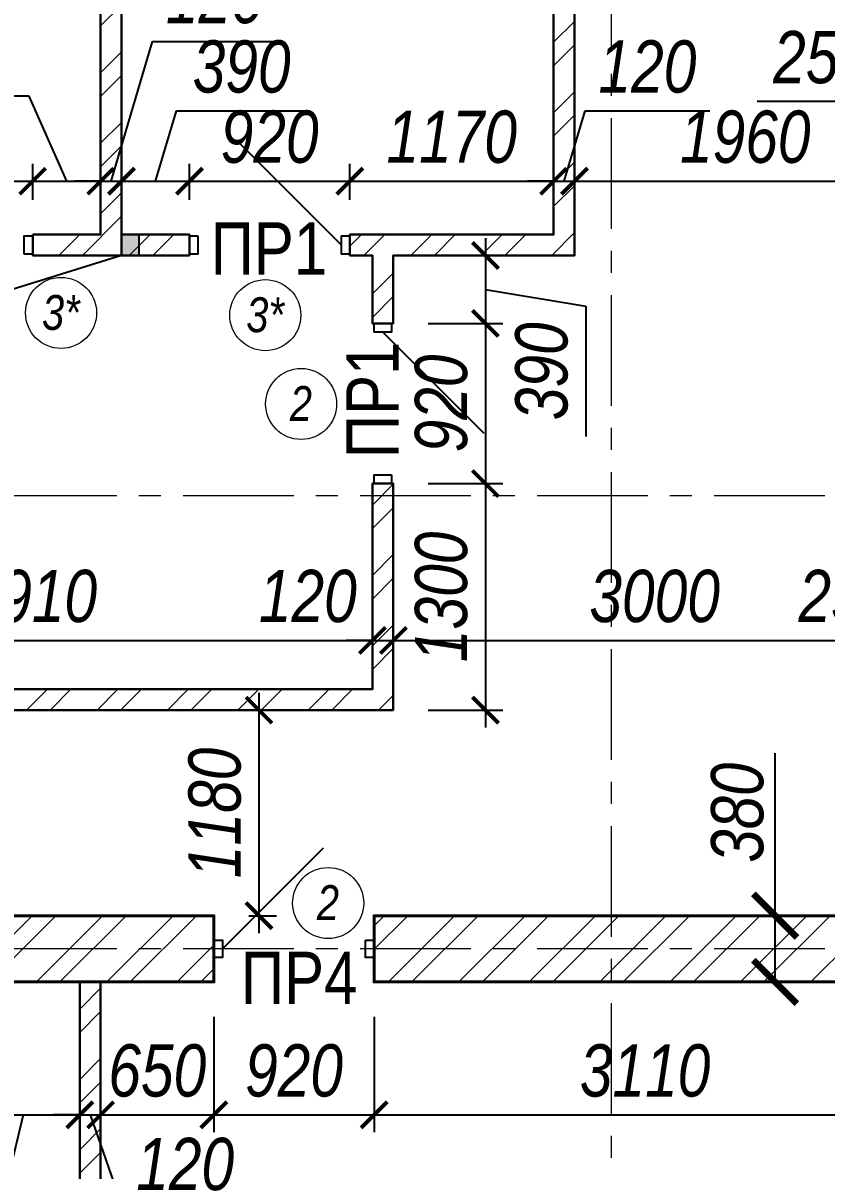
# Model space of a CAD drawing. Header units: millimetres. Extents: x 1582001 to 3303937, y 226471 to 491235.
# Drawn here: x 1803070 to 1807680, y 390638 to 397223 of the extents above; entities that cross this region are included whole.
import ezdxf
from ezdxf.enums import TextEntityAlignment as Align

# ---------------------------------------------------------------- set-up
doc = ezdxf.new("R2010")
doc.units = ezdxf.units.MM
doc.linetypes.add('CENTER', pattern=[50.8, 31.75, -6.35, 6.35, -6.35])
doc.layers.get('Defpoints').update_dxf_attribs({"color": 255, "lineweight": 30})
for name, color, linetype, lineweight in [('Двери', 173, 'Continuous', 25), ('Кирпич', 253, 'Continuous', 9), ('Маркировка', 253, 'Continuous', 18), ('Оси', 251, 'CENTER', 9), ('Перегородки', 202, 'Continuous', 30), ('ПЕРЕМЫЧКИ', 36, 'Continuous', 25), ('Размеры', 7, 'Continuous', 18), ('Стены несущие', 7, 'Continuous', 40)]:
    doc.layers.add(name, color=color, linetype=linetype, lineweight=lineweight)
doc.styles.get("Standard").update_dxf_attribs({"font": 'ARIALNI.TTF', "height": 300})
doc.styles.add('style', font='ARIALNI.TTF', dxfattribs={"width": 0.98, "height": 300})
doc.styles.add('STYLE1', font='ARIALNI.TTF', dxfattribs={"height": 300})
doc.styles.add('стиль1', font='ARIALNI.TTF', dxfattribs={"width": 0.98, "height": 300})
doc.dimstyles.new('ISO-25', dxfattribs={"dimscale": 100, "dimtxt": 2.5, "dimasz": 2.5, "dimexe": 1.25, "dimexo": 0.625, "dimtad": 1, "dimdec": 0, "dimtxsty": 'Standard', "dimblk": 'ARCHTICK', "dimcen": 2.5, "dimadec": 0, "dimazin": 0, "dimtfac": 1, "dimtdec": 0, "dimtmove": 0, "dimatfit": 3, "dimfxl": 0, "dimarcsym": 0})
doc.dimstyles.new('М100', dxfattribs={"dimtxt": 600, "dimasz": 150, "dimexe": 100, "dimexo": 200, "dimgap": 100, "dimtad": 1, "dimdec": 0, "dimtxsty": 'style', "dimblk": 'ARCHTICK', "dimcen": 150, "dimdle": 100, "dimclrt": 256, "dimadec": 0, "dimazin": 0, "dimtfac": 1, "dimtdec": 0, "dimtmove": 1, "dimatfit": 3, "dimldrblk": 'NONE', "dimfxl": 0, "dimarcsym": 0})

# ---------------------------------------------------------------- blocks, each defined once
blk = doc.blocks.new('*U17')
blk.add_line((0, -50), (579.8, -629.8))
for points in [[(50, 0), (50, -50), (-50, -50), (-50, 0)], [(50, -870), (50, -920), (-50, -920), (-50, -870)]]:
    blk.add_lwpolyline(points, close=True)
blk = doc.blocks.new('*U20')
blk.add_line((50, 0), (629.8, 579.8))
for points in [[(0, 50), (50, 50), (50, -50), (0, -50)], [(870, 50), (920, 50), (920, -50), (870, -50)]]:
    blk.add_lwpolyline(points, close=True)
blk = doc.blocks.new('*U21')
blk.add_line((50, 0), (629.8, -579.8))
for points in [[(0, -50), (50, -50), (50, 50), (0, 50)], [(870, -50), (920, -50), (920, 50), (870, 50)]]:
    blk.add_lwpolyline(points, close=True)
blk = doc.blocks.new('*U22')
blk.add_line((-50, 0), (-629.8, 579.8))
for points in [[(-870, 50), (-920, 50), (-920, -50), (-870, -50)], [(0, 50), (-50, 50), (-50, -50), (0, -50)]]:
    blk.add_lwpolyline(points, close=True)
blk = doc.blocks.new('_ArchTick')
at = {"color": 0, "linetype": 'ByBlock', "const_width": 0.15}
blk.add_lwpolyline([(-0.5, -0.5), (0.5, 0.5)], dxfattribs=at)
blk = doc.blocks.new('*D356')
at = {"layer": 'Defpoints', "color": 0, "lineweight": -3, "transparency": 16777216}
for p in [(1803125.7, 396314.3), (1802205.7, 396008.1), (1803125.7, 396008.1)]:
    blk.add_point(p, dxfattribs=at)
at = {"layer": 'Размеры', "color": 0, "lineweight": -2, "transparency": 16777216}
for p, q in [((1802205.7, 396208.1), (1802205.7, 396414.3)), ((1803125.7, 396208.1), (1803125.7, 396414.3)), ((1802105.7, 396314.3), (1803225.7, 396314.3))]:
    blk.add_line(p, q, dxfattribs=at)
at = {"layer": 'Размеры', "color": 0, "lineweight": -2, "transparency": 16777216, "xscale": 150, "yscale": 150, "zscale": 150, "rotation": 180}
blk.add_blockref('_ArchTick', (1802205.7, 396314.3), dxfattribs=at)
at = {"layer": 'Размеры', "color": 0, "lineweight": -2, "transparency": 16777216, "xscale": 150, "yscale": 150, "zscale": 150}
blk.add_blockref('_ArchTick', (1803125.7, 396314.3), dxfattribs=at)
at = {"layer": 'Размеры', "transparency": 16777216, "insert": (1802665.7, 396567.5), "char_height": 300, "attachment_point": 5, "style": 'style'}
blk.add_mtext('920', dxfattribs=at)
blk = doc.blocks.new('_None')
blk = doc.blocks.new('*D357')
at = {"layer": 'Defpoints', "color": 0, "lineweight": -3, "transparency": 16777216}
for p in [(1803515.7, 396314.3), (1803125.7, 396008.1), (1803515.7, 396008.1)]:
    blk.add_point(p, dxfattribs=at)
at = {"layer": 'Размеры', "color": 0, "lineweight": -2, "transparency": 16777216}
for p, q in [((1803106.1, 396801.7), (1802359.4, 396801.7)), ((1803320.7, 396314.3), (1803106.1, 396801.7)), ((1803125.7, 396208.1), (1803125.7, 396414.3)), ((1803515.7, 396208.1), (1803515.7, 396414.3)), ((1803025.7, 396314.3), (1803615.7, 396314.3))]:
    blk.add_line(p, q, dxfattribs=at)
at = {"layer": 'Размеры', "color": 0, "lineweight": -2, "transparency": 16777216, "xscale": 150, "yscale": 150, "zscale": 150, "rotation": 180}
blk.add_blockref('_ArchTick', (1803125.7, 396314.3), dxfattribs=at)
at = {"layer": 'Размеры', "color": 0, "lineweight": -2, "transparency": 16777216, "xscale": 150, "yscale": 150, "zscale": 150}
blk.add_blockref('_ArchTick', (1803515.7, 396314.3), dxfattribs=at)
at = {"layer": 'Размеры', "transparency": 16777216, "insert": (1802732.7, 397054.9), "char_height": 300, "attachment_point": 5, "style": 'style'}
blk.add_mtext('390', dxfattribs=at)
blk = doc.blocks.new('*D358')
at = {"layer": 'Defpoints', "color": 0, "lineweight": -3, "transparency": 16777216}
for p in [(1803635.7, 396314.3), (1803515.7, 396008.1), (1803635.7, 396008.1)]:
    blk.add_point(p, dxfattribs=at)
at = {"layer": 'Размеры', "color": 0, "lineweight": -2, "transparency": 16777216}
for p, q in [((1803575.7, 396314.3), (1803813.5, 397115.9)), ((1803813.5, 397115.9), (1804528.7, 397115.9)), ((1803515.7, 396208.1), (1803515.7, 396414.3)), ((1803635.7, 396208.1), (1803635.7, 396414.3)), ((1803515.7, 396314.3), (1803365.7, 396314.3)), ((1803515.7, 396314.3), (1803635.7, 396314.3)), ((1803515.7, 396314.3), (1803635.7, 396314.3)), ((1803635.7, 396314.3), (1803785.7, 396314.3))]:
    blk.add_line(p, q, dxfattribs=at)
at = {"layer": 'Размеры', "color": 0, "lineweight": -2, "transparency": 16777216, "xscale": 150, "yscale": 150, "zscale": 150}
blk.add_blockref('_ArchTick', (1803515.7, 396314.3), dxfattribs=at)
at = {"layer": 'Размеры', "color": 0, "lineweight": -2, "transparency": 16777216, "xscale": 150, "yscale": 150, "zscale": 150, "rotation": 180}
blk.add_blockref('_ArchTick', (1803635.7, 396314.3), dxfattribs=at)
at = {"layer": 'Размеры', "transparency": 16777216, "insert": (1804171.1, 397369), "char_height": 300, "attachment_point": 5, "style": 'style'}
blk.add_mtext('120', dxfattribs=at)
blk = doc.blocks.new('*D359')
at = {"layer": 'Defpoints', "color": 0, "lineweight": -3, "transparency": 16777216}
for p in [(1804025.7, 396314.3), (1803635.7, 396008.1), (1804025.7, 396008.1)]:
    blk.add_point(p, dxfattribs=at)
at = {"layer": 'Размеры', "color": 0, "lineweight": -2, "transparency": 16777216}
for p, q in [((1803830.7, 396314.3), (1803951.7, 396717.5)), ((1803951.7, 396717.5), (1804698.3, 396717.5)), ((1803635.7, 396208.1), (1803635.7, 396414.3)), ((1804025.7, 396208.1), (1804025.7, 396414.3)), ((1803535.7, 396314.3), (1804125.7, 396314.3))]:
    blk.add_line(p, q, dxfattribs=at)
at = {"layer": 'Размеры', "color": 0, "lineweight": -2, "transparency": 16777216, "xscale": 150, "yscale": 150, "zscale": 150, "rotation": 180}
blk.add_blockref('_ArchTick', (1803635.7, 396314.3), dxfattribs=at)
at = {"layer": 'Размеры', "color": 0, "lineweight": -2, "transparency": 16777216, "xscale": 150, "yscale": 150, "zscale": 150}
blk.add_blockref('_ArchTick', (1804025.7, 396314.3), dxfattribs=at)
at = {"layer": 'Размеры', "transparency": 16777216, "insert": (1804325, 396970.7), "char_height": 300, "attachment_point": 5, "style": 'style'}
blk.add_mtext('390', dxfattribs=at)
blk = doc.blocks.new('*D360')
at = {"layer": 'Defpoints', "color": 0, "lineweight": -3, "transparency": 16777216}
for p in [(1804945.7, 396314.3), (1804025.7, 396008.1), (1804945.7, 396008.1)]:
    blk.add_point(p, dxfattribs=at)
at = {"layer": 'Размеры', "color": 0, "lineweight": -2, "transparency": 16777216}
for p, q in [((1804025.7, 396208.1), (1804025.7, 396414.3)), ((1804945.7, 396208.1), (1804945.7, 396414.3)), ((1803925.7, 396314.3), (1805045.7, 396314.3))]:
    blk.add_line(p, q, dxfattribs=at)
at = {"layer": 'Размеры', "color": 0, "lineweight": -2, "transparency": 16777216, "xscale": 150, "yscale": 150, "zscale": 150, "rotation": 180}
blk.add_blockref('_ArchTick', (1804025.7, 396314.3), dxfattribs=at)
at = {"layer": 'Размеры', "color": 0, "lineweight": -2, "transparency": 16777216, "xscale": 150, "yscale": 150, "zscale": 150}
blk.add_blockref('_ArchTick', (1804945.7, 396314.3), dxfattribs=at)
at = {"layer": 'Размеры', "transparency": 16777216, "insert": (1804485.7, 396567.5), "char_height": 300, "attachment_point": 5, "style": 'style'}
blk.add_mtext('920', dxfattribs=at)
blk = doc.blocks.new('*D361')
at = {"layer": 'Defpoints', "color": 0, "lineweight": -3, "transparency": 16777216}
for p in [(1806115.7, 396314.3), (1804945.7, 396008.1), (1806115.7, 396008.1)]:
    blk.add_point(p, dxfattribs=at)
at = {"layer": 'Размеры', "color": 0, "lineweight": -2, "transparency": 16777216}
for p, q in [((1804945.7, 396208.1), (1804945.7, 396414.3)), ((1806115.7, 396208.1), (1806115.7, 396414.3)), ((1804845.7, 396314.3), (1806215.7, 396314.3))]:
    blk.add_line(p, q, dxfattribs=at)
at = {"layer": 'Размеры', "color": 0, "lineweight": -2, "transparency": 16777216, "xscale": 150, "yscale": 150, "zscale": 150, "rotation": 180}
blk.add_blockref('_ArchTick', (1804945.7, 396314.3), dxfattribs=at)
at = {"layer": 'Размеры', "color": 0, "lineweight": -2, "transparency": 16777216, "xscale": 150, "yscale": 150, "zscale": 150}
blk.add_blockref('_ArchTick', (1806115.7, 396314.3), dxfattribs=at)
at = {"layer": 'Размеры', "transparency": 16777216, "insert": (1805530.7, 396567.5), "char_height": 300, "attachment_point": 5, "style": 'style'}
blk.add_mtext('1170', dxfattribs=at)
blk = doc.blocks.new('*D362')
at = {"layer": 'Defpoints', "color": 0, "lineweight": -3, "transparency": 16777216}
for p in [(1806235.7, 396314.3), (1806115.7, 396008.1), (1806235.7, 395888.1)]:
    blk.add_point(p, dxfattribs=at)
at = {"layer": 'Размеры', "color": 0, "lineweight": -2, "transparency": 16777216}
for p, q in [((1806175.7, 396314.3), (1806296.7, 396717.5)), ((1806296.7, 396717.5), (1807011.9, 396717.5)), ((1806115.7, 396208.1), (1806115.7, 396414.3)), ((1806235.7, 396088.1), (1806235.7, 396414.3)), ((1806115.7, 396314.3), (1805965.7, 396314.3)), ((1806115.7, 396314.3), (1806235.7, 396314.3)), ((1806115.7, 396314.3), (1806235.7, 396314.3)), ((1806235.7, 396314.3), (1806385.7, 396314.3))]:
    blk.add_line(p, q, dxfattribs=at)
at = {"layer": 'Размеры', "color": 0, "lineweight": -2, "transparency": 16777216, "xscale": 150, "yscale": 150, "zscale": 150}
blk.add_blockref('_ArchTick', (1806115.7, 396314.3), dxfattribs=at)
at = {"layer": 'Размеры', "color": 0, "lineweight": -2, "transparency": 16777216, "xscale": 150, "yscale": 150, "zscale": 150, "rotation": 180}
blk.add_blockref('_ArchTick', (1806235.7, 396314.3), dxfattribs=at)
at = {"layer": 'Размеры', "transparency": 16777216, "insert": (1806654.3, 396970.7), "char_height": 300, "attachment_point": 5, "style": 'style'}
blk.add_mtext('120', dxfattribs=at)
blk = doc.blocks.new('*D363')
at = {"layer": 'Defpoints', "color": 0, "lineweight": -3, "transparency": 16777216}
for p in [(1808195.7, 396314.3), (1808195.7, 396314.3), (1806235.7, 395888.1)]:
    blk.add_point(p, dxfattribs=at)
at = {"layer": 'Размеры', "color": 0, "lineweight": -2, "transparency": 16777216}
for p, q in [((1808195.7, 396514.3), (1808195.7, 396414.3)), ((1806235.7, 396088.1), (1806235.7, 396414.3)), ((1806135.7, 396314.3), (1808295.7, 396314.3))]:
    blk.add_line(p, q, dxfattribs=at)
at = {"layer": 'Размеры', "color": 0, "lineweight": -2, "transparency": 16777216, "xscale": 150, "yscale": 150, "zscale": 150, "rotation": 180}
blk.add_blockref('_ArchTick', (1806235.7, 396314.3), dxfattribs=at)
at = {"layer": 'Размеры', "color": 0, "lineweight": -2, "transparency": 16777216, "xscale": 150, "yscale": 150, "zscale": 150}
blk.add_blockref('_ArchTick', (1808195.7, 396314.3), dxfattribs=at)
at = {"layer": 'Размеры', "transparency": 16777216, "insert": (1807215.7, 396567.5), "char_height": 300, "attachment_point": 5, "style": 'style'}
blk.add_mtext('1960', dxfattribs=at)
blk = doc.blocks.new('*D257')
at = {"layer": 'Defpoints', "color": 0, "lineweight": -3, "transparency": 16777216}
for p in [(1808195.7, 396314.3), (1808445.7, 396314.3), (1808445.7, 396314.3)]:
    blk.add_point(p, dxfattribs=at)
at = {"layer": 'Размеры', "color": 0, "lineweight": -2, "transparency": 16777216}
for p, q in [((1808029.5, 396771.2), (1807284.2, 396771.2)), ((1808320.7, 396314.3), (1808029.5, 396771.2)), ((1808195.7, 396514.3), (1808195.7, 396414.3)), ((1808095.7, 396314.3), (1808545.7, 396314.3)), ((1808445.7, 396114.3), (1808445.7, 396214.3))]:
    blk.add_line(p, q, dxfattribs=at)
at = {"layer": 'Размеры', "color": 0, "lineweight": -2, "transparency": 16777216, "xscale": 150, "yscale": 150, "zscale": 150, "rotation": 180}
blk.add_blockref('_ArchTick', (1808195.7, 396314.3), dxfattribs=at)
at = {"layer": 'Размеры', "color": 0, "lineweight": -2, "transparency": 16777216, "xscale": 150, "yscale": 150, "zscale": 150}
blk.add_blockref('_ArchTick', (1808445.7, 396314.3), dxfattribs=at)
at = {"layer": 'Размеры', "transparency": 16777216, "insert": (1807656.9, 397024.4), "char_height": 300, "attachment_point": 5, "style": 'style'}
blk.add_mtext('250', dxfattribs=at)
blk = doc.blocks.new('*D373')
at = {"layer": 'Defpoints', "color": 0, "lineweight": -3, "transparency": 16777216}
for p in [(1801165.7, 394198.1), (1805075.7, 393678.1), (1805075.7, 393678.1)]:
    blk.add_point(p, dxfattribs=at)
at = {"layer": 'Размеры', "color": 0, "lineweight": -2, "transparency": 16777216}
for p, q in [((1801165.7, 393998.1), (1801165.7, 393578.1)), ((1805075.7, 393878.1), (1805075.7, 393778.1)), ((1801065.7, 393678.1), (1805175.7, 393678.1))]:
    blk.add_line(p, q, dxfattribs=at)
at = {"layer": 'Размеры', "color": 0, "lineweight": -2, "transparency": 16777216, "xscale": 150, "yscale": 150, "zscale": 150, "rotation": 180}
blk.add_blockref('_ArchTick', (1801165.7, 393678.1), dxfattribs=at)
at = {"layer": 'Размеры', "color": 0, "lineweight": -2, "transparency": 16777216, "xscale": 150, "yscale": 150, "zscale": 150}
blk.add_blockref('_ArchTick', (1805075.7, 393678.1), dxfattribs=at)
at = {"layer": 'Размеры', "transparency": 16777216, "insert": (1803120.7, 393931.3), "char_height": 300, "attachment_point": 5, "style": 'style'}
blk.add_mtext('3910', dxfattribs=at)
blk = doc.blocks.new('*D258')
at = {"layer": 'Defpoints', "color": 0, "lineweight": -3, "transparency": 16777216}
for p in [(1805075.7, 393879.7), (1805195.7, 393678.1), (1805195.7, 393678.1)]:
    blk.add_point(p, dxfattribs=at)
at = {"layer": 'Размеры', "color": 0, "lineweight": -2, "transparency": 16777216}
for p, q in [((1805195.7, 393878.1), (1805195.7, 393778.1)), ((1805075.7, 393678.1), (1804925.7, 393678.1)), ((1805075.7, 393679.7), (1805075.7, 393578.1)), ((1805075.7, 393678.1), (1805195.7, 393678.1)), ((1805195.7, 393678.1), (1805345.7, 393678.1))]:
    blk.add_line(p, q, dxfattribs=at)
at = {"layer": 'Размеры', "color": 0, "lineweight": -2, "transparency": 16777216, "xscale": 150, "yscale": 150, "zscale": 150}
blk.add_blockref('_ArchTick', (1805075.7, 393678.1), dxfattribs=at)
at = {"layer": 'Размеры', "color": 0, "lineweight": -2, "transparency": 16777216, "xscale": 150, "yscale": 150, "zscale": 150, "rotation": 180}
blk.add_blockref('_ArchTick', (1805195.7, 393678.1), dxfattribs=at)
at = {"layer": 'Размеры', "transparency": 16777216, "insert": (1804704.8, 393931.3), "char_height": 300, "attachment_point": 5, "style": 'style'}
blk.add_mtext('120', dxfattribs=at)
blk = doc.blocks.new('*D259')
at = {"layer": 'Defpoints', "color": 0, "lineweight": -3, "transparency": 16777216}
for p in [(1805195.7, 393678.1), (1808195.7, 393678.1), (1808195.7, 393678.1)]:
    blk.add_point(p, dxfattribs=at)
at = {"layer": 'Размеры', "color": 0, "lineweight": -2, "transparency": 16777216}
for p, q in [((1805195.7, 393878.1), (1805195.7, 393778.1)), ((1808195.7, 393878.1), (1808195.7, 393778.1)), ((1805095.7, 393678.1), (1808295.7, 393678.1))]:
    blk.add_line(p, q, dxfattribs=at)
at = {"layer": 'Размеры', "color": 0, "lineweight": -2, "transparency": 16777216, "xscale": 150, "yscale": 150, "zscale": 150, "rotation": 180}
blk.add_blockref('_ArchTick', (1805195.7, 393678.1), dxfattribs=at)
at = {"layer": 'Размеры', "color": 0, "lineweight": -2, "transparency": 16777216, "xscale": 150, "yscale": 150, "zscale": 150}
blk.add_blockref('_ArchTick', (1808195.7, 393678.1), dxfattribs=at)
at = {"layer": 'Размеры', "transparency": 16777216, "insert": (1806695.7, 393931.3), "char_height": 300, "attachment_point": 5, "style": 'style'}
blk.add_mtext('3000', dxfattribs=at)
blk = doc.blocks.new('*D374')
at = {"layer": 'Defpoints', "color": 0, "lineweight": -3, "transparency": 16777216}
for p in [(1808195.7, 393879.7), (1808445.7, 393678.1), (1808445.7, 393678.1)]:
    blk.add_point(p, dxfattribs=at)
at = {"layer": 'Размеры', "color": 0, "lineweight": -2, "transparency": 16777216}
for p, q in [((1808445.7, 393878.1), (1808445.7, 393778.1)), ((1808095.7, 393678.1), (1808545.7, 393678.1)), ((1808195.7, 393679.7), (1808195.7, 393578.1))]:
    blk.add_line(p, q, dxfattribs=at)
at = {"layer": 'Размеры', "color": 0, "lineweight": -2, "transparency": 16777216, "xscale": 150, "yscale": 150, "zscale": 150, "rotation": 180}
blk.add_blockref('_ArchTick', (1808195.7, 393678.1), dxfattribs=at)
at = {"layer": 'Размеры', "color": 0, "lineweight": -2, "transparency": 16777216, "xscale": 150, "yscale": 150, "zscale": 150}
blk.add_blockref('_ArchTick', (1808445.7, 393678.1), dxfattribs=at)
at = {"layer": 'Размеры', "transparency": 16777216, "insert": (1807802.2, 393931.3), "char_height": 300, "attachment_point": 5, "style": 'style'}
blk.add_mtext('250', dxfattribs=at)
blk = doc.blocks.new('*D263')
at = {"layer": 'Defpoints', "color": 0, "lineweight": -3, "transparency": 16777216}
for p in [(1802745.7, 391718.1), (1803395.7, 391718.1), (1803395.7, 390955)]:
    blk.add_point(p, dxfattribs=at)
at = {"layer": 'Размеры', "color": 0, "lineweight": -2, "transparency": 16777216}
for p, q in [((1802745.7, 391518.1), (1802745.7, 390855)), ((1803395.7, 391518.1), (1803395.7, 390855)), ((1802645.7, 390955), (1803495.7, 390955)), ((1803070.7, 390955), (1802938.8, 390405.5)), ((1802938.8, 390405.5), (1802201.8, 390405.5))]:
    blk.add_line(p, q, dxfattribs=at)
at = {"layer": 'Размеры', "color": 0, "lineweight": -2, "transparency": 16777216, "xscale": 150, "yscale": 150, "zscale": 150, "rotation": 180}
blk.add_blockref('_ArchTick', (1802745.7, 390955), dxfattribs=at)
at = {"layer": 'Размеры', "color": 0, "lineweight": -2, "transparency": 16777216, "xscale": 150, "yscale": 150, "zscale": 150}
blk.add_blockref('_ArchTick', (1803395.7, 390955), dxfattribs=at)
at = {"layer": 'Размеры', "transparency": 16777216, "insert": (1802570.3, 390658.7), "char_height": 300, "attachment_point": 5, "style": 'style'}
blk.add_mtext('650', dxfattribs=at)
blk = doc.blocks.new('*D264')
at = {"layer": 'Defpoints', "color": 0, "lineweight": -3, "transparency": 16777216}
for p in [(1803395.7, 391718.1), (1803515.7, 391718.1), (1803515.7, 390955)]:
    blk.add_point(p, dxfattribs=at)
at = {"layer": 'Размеры', "color": 0, "lineweight": -2, "transparency": 16777216}
for p, q in [((1803395.7, 391518.1), (1803395.7, 390855)), ((1803515.7, 391518.1), (1803515.7, 390855)), ((1803395.7, 390955), (1803245.7, 390955)), ((1803395.7, 390955), (1803515.7, 390955)), ((1803395.7, 390955), (1803515.7, 390955)), ((1803455.7, 390955), (1803643.2, 390417.8)), ((1803515.7, 390955), (1803665.7, 390955)), ((1803643.2, 390417.8), (1804358.4, 390417.8))]:
    blk.add_line(p, q, dxfattribs=at)
at = {"layer": 'Размеры', "color": 0, "lineweight": -2, "transparency": 16777216, "xscale": 150, "yscale": 150, "zscale": 150}
blk.add_blockref('_ArchTick', (1803395.7, 390955), dxfattribs=at)
at = {"layer": 'Размеры', "color": 0, "lineweight": -2, "transparency": 16777216, "xscale": 150, "yscale": 150, "zscale": 150, "rotation": 180}
blk.add_blockref('_ArchTick', (1803515.7, 390955), dxfattribs=at)
at = {"layer": 'Размеры', "transparency": 16777216, "insert": (1804000.8, 390670.9), "char_height": 300, "attachment_point": 5, "style": 'style'}
blk.add_mtext('120', dxfattribs=at)
blk = doc.blocks.new('*D265')
at = {"layer": 'Defpoints', "color": 0, "lineweight": -3, "transparency": 16777216}
for p in [(1803515.7, 391718.1), (1804165.7, 391718.1), (1804165.7, 390955)]:
    blk.add_point(p, dxfattribs=at)
at = {"layer": 'Размеры', "color": 0, "lineweight": -2, "transparency": 16777216}
for p, q in [((1803515.7, 391518.1), (1803515.7, 390855)), ((1804165.7, 391518.1), (1804165.7, 390855)), ((1803415.7, 390955), (1804265.7, 390955))]:
    blk.add_line(p, q, dxfattribs=at)
at = {"layer": 'Размеры', "color": 0, "lineweight": -2, "transparency": 16777216, "xscale": 150, "yscale": 150, "zscale": 150, "rotation": 180}
blk.add_blockref('_ArchTick', (1803515.7, 390955), dxfattribs=at)
at = {"layer": 'Размеры', "color": 0, "lineweight": -2, "transparency": 16777216, "xscale": 150, "yscale": 150, "zscale": 150}
blk.add_blockref('_ArchTick', (1804165.7, 390955), dxfattribs=at)
at = {"layer": 'Размеры', "transparency": 16777216, "insert": (1803840.7, 391208.1), "char_height": 300, "attachment_point": 5, "style": 'style'}
blk.add_mtext('650', dxfattribs=at)
blk = doc.blocks.new('*D266')
at = {"layer": 'Defpoints', "color": 0, "lineweight": -3, "transparency": 16777216}
for p in [(1804165.7, 391718.1), (1805085.7, 391718.1), (1805085.7, 390955)]:
    blk.add_point(p, dxfattribs=at)
at = {"layer": 'Размеры', "color": 0, "lineweight": -2, "transparency": 16777216}
for p, q in [((1804165.7, 391518.1), (1804165.7, 390855)), ((1805085.7, 391518.1), (1805085.7, 390855)), ((1804065.7, 390955), (1805185.7, 390955))]:
    blk.add_line(p, q, dxfattribs=at)
at = {"layer": 'Размеры', "color": 0, "lineweight": -2, "transparency": 16777216, "xscale": 150, "yscale": 150, "zscale": 150, "rotation": 180}
blk.add_blockref('_ArchTick', (1804165.7, 390955), dxfattribs=at)
at = {"layer": 'Размеры', "color": 0, "lineweight": -2, "transparency": 16777216, "xscale": 150, "yscale": 150, "zscale": 150}
blk.add_blockref('_ArchTick', (1805085.7, 390955), dxfattribs=at)
at = {"layer": 'Размеры', "transparency": 16777216, "insert": (1804625.7, 391208.1), "char_height": 300, "attachment_point": 5, "style": 'style'}
blk.add_mtext('920', dxfattribs=at)
blk = doc.blocks.new('*D267')
at = {"layer": 'Defpoints', "color": 0, "lineweight": -3, "transparency": 16777216}
for p in [(1805085.7, 391718.1), (1808195.7, 391718.1), (1808195.7, 390955)]:
    blk.add_point(p, dxfattribs=at)
at = {"layer": 'Размеры', "color": 0, "lineweight": -2, "transparency": 16777216}
for p, q in [((1805085.7, 391518.1), (1805085.7, 390855)), ((1808195.7, 391518.1), (1808195.7, 390855)), ((1804985.7, 390955), (1808295.7, 390955))]:
    blk.add_line(p, q, dxfattribs=at)
at = {"layer": 'Размеры', "color": 0, "lineweight": -2, "transparency": 16777216, "xscale": 150, "yscale": 150, "zscale": 150, "rotation": 180}
blk.add_blockref('_ArchTick', (1805085.7, 390955), dxfattribs=at)
at = {"layer": 'Размеры', "color": 0, "lineweight": -2, "transparency": 16777216, "xscale": 150, "yscale": 150, "zscale": 150}
blk.add_blockref('_ArchTick', (1808195.7, 390955), dxfattribs=at)
at = {"layer": 'Размеры', "transparency": 16777216, "insert": (1806640.7, 391208.1), "char_height": 300, "attachment_point": 5, "style": 'style'}
blk.add_mtext('3110', dxfattribs=at)
blk = doc.blocks.new('*D299')
at = {"layer": 'Defpoints', "color": 0, "lineweight": -3, "transparency": 16777216}
for p in [(1805195.7, 395888.1), (1805195.7, 395498.1), (1805724.6, 395498.1)]:
    blk.add_point(p, dxfattribs=at)
at = {"layer": 'Размеры', "color": 0, "lineweight": -2, "transparency": 16777216}
for p, q in [((1805724.6, 395988.1), (1805724.6, 395398.1)), ((1805395.7, 395888.1), (1805824.6, 395888.1)), ((1805724.6, 395693.1), (1806300.7, 395596.4)), ((1806300.7, 395596.4), (1806300.7, 394849.7)), ((1805395.7, 395498.1), (1805824.6, 395498.1))]:
    blk.add_line(p, q, dxfattribs=at)
at = {"layer": 'Размеры', "color": 0, "lineweight": -2, "transparency": 16777216, "xscale": 150, "yscale": 150, "zscale": 150}
for p, rotation in [((1805724.6, 395888.1), 90), ((1805724.6, 395498.1), 270)]:
    blk.add_blockref('_ArchTick', p, dxfattribs=dict(at, rotation=rotation))
at = {"layer": 'Размеры', "transparency": 16777216, "insert": (1806047.5, 395223.1), "char_height": 300, "attachment_point": 5, "rotation": 90, "style": 'style'}
blk.add_mtext('390', dxfattribs=at)
blk = doc.blocks.new('*D300')
at = {"layer": 'Defpoints', "color": 0, "lineweight": -3, "transparency": 16777216}
for p in [(1805195.7, 395498.1), (1805195.7, 394578.1), (1805724.6, 394578.1)]:
    blk.add_point(p, dxfattribs=at)
at = {"layer": 'Размеры', "color": 0, "lineweight": -2, "transparency": 16777216}
for p, q in [((1805724.6, 395598.1), (1805724.6, 394478.1)), ((1805395.7, 395498.1), (1805824.6, 395498.1)), ((1805395.7, 394578.1), (1805824.6, 394578.1))]:
    blk.add_line(p, q, dxfattribs=at)
at = {"layer": 'Размеры', "color": 0, "lineweight": -2, "transparency": 16777216, "xscale": 150, "yscale": 150, "zscale": 150}
for p, rotation in [((1805724.6, 395498.1), 90), ((1805724.6, 394578.1), 270)]:
    blk.add_blockref('_ArchTick', p, dxfattribs=dict(at, rotation=rotation))
at = {"layer": 'Размеры', "transparency": 16777216, "insert": (1805471.4, 395038.1), "char_height": 300, "attachment_point": 5, "rotation": 90, "style": 'style'}
blk.add_mtext('920', dxfattribs=at)
blk = doc.blocks.new('*D301')
at = {"layer": 'Defpoints', "color": 0, "lineweight": -3, "transparency": 16777216}
for p in [(1805195.7, 394578.1), (1805195.7, 393278.1), (1805724.6, 393278.1)]:
    blk.add_point(p, dxfattribs=at)
at = {"layer": 'Размеры', "color": 0, "lineweight": -2, "transparency": 16777216}
for p, q in [((1805724.6, 394678.1), (1805724.6, 393178.1)), ((1805395.7, 394578.1), (1805824.6, 394578.1)), ((1805395.7, 393278.1), (1805824.6, 393278.1))]:
    blk.add_line(p, q, dxfattribs=at)
at = {"layer": 'Размеры', "color": 0, "lineweight": -2, "transparency": 16777216, "xscale": 150, "yscale": 150, "zscale": 150}
for p, rotation in [((1805724.6, 394578.1), 90), ((1805724.6, 393278.1), 270)]:
    blk.add_blockref('_ArchTick', p, dxfattribs=dict(at, rotation=rotation))
at = {"layer": 'Размеры', "transparency": 16777216, "insert": (1805471.4, 393928.1), "char_height": 300, "attachment_point": 5, "rotation": 90, "style": 'style'}
blk.add_mtext('1300', dxfattribs=at)
blk = doc.blocks.new('*D302')
at = {"layer": 'Defpoints', "color": 0, "lineweight": -3, "transparency": 16777216}
for p in [(1805195.7, 393278.1), (1804165.7, 392098.1), (1804424.6, 392098.1)]:
    blk.add_point(p, dxfattribs=at)
at = {"layer": 'Размеры', "color": 0, "lineweight": -2, "transparency": 16777216}
for p, q in [((1804424.6, 393378.1), (1804424.6, 391998.1)), ((1804995.7, 393278.1), (1804324.6, 393278.1)), ((1804365.7, 392098.1), (1804524.6, 392098.1))]:
    blk.add_line(p, q, dxfattribs=at)
at = {"layer": 'Размеры', "color": 0, "lineweight": -2, "transparency": 16777216, "xscale": 150, "yscale": 150, "zscale": 150}
for p, rotation in [((1804424.6, 393278.1), 90), ((1804424.6, 392098.1), 270)]:
    blk.add_blockref('_ArchTick', p, dxfattribs=dict(at, rotation=rotation))
at = {"layer": 'Размеры', "transparency": 16777216, "insert": (1804171.4, 392688.1), "char_height": 300, "attachment_point": 5, "rotation": 90, "style": 'style'}
blk.add_mtext('1180', dxfattribs=at)
blk = doc.blocks.new('*D789')
at = {"color": 0, "lineweight": -2, "ltscale": 100, "transparency": 16777216}
for p, q in [((1807387.2, 392098.1), (1807387.2, 393030.9)), ((1807475.1, 392098.1), (1807262.2, 392098.1)), ((1807387.2, 391718.1), (1807387.2, 392098.1)), ((1807475.1, 391718.1), (1807262.2, 391718.1))]:
    blk.add_line(p, q, dxfattribs=at)
at = {"layer": 'Defpoints', "color": 0, "lineweight": -3, "ltscale": 100, "transparency": 16777216}
for p in [(1807387.2, 392098.1), (1807537.6, 392098.1), (1807537.6, 391718.1)]:
    blk.add_point(p, dxfattribs=at)
at = {"color": 0, "lineweight": -2, "ltscale": 100, "transparency": 16777216, "xscale": 250, "yscale": 250, "zscale": 250}
for p, rotation in [((1807387.2, 392098.1), 90), ((1807387.2, 391718.1), 270)]:
    blk.add_blockref('_ArchTick', p, dxfattribs=dict(at, rotation=rotation))
at = {"color": 0, "ltscale": 100, "transparency": 16777216, "insert": (1807171.5, 392689.5), "char_height": 300, "attachment_point": 5, "rotation": 90}
blk.add_mtext('380', dxfattribs=at)
blk = doc.blocks.new('*D790')
at = {"layer": 'Defpoints', "color": 0, "lineweight": -3, "transparency": 16777216}
for p in [(1807945.9, 398208.1), (1808017.4, 397158.1), (1808195.7, 397158.1)]:
    blk.add_point(p, dxfattribs=at)
at = {"layer": 'Размеры', "color": 0, "lineweight": -2, "transparency": 16777216}
for p, q in [((1808017.4, 398308.1), (1808017.4, 397058.1)), ((1808145.9, 398208.1), (1808117.4, 398208.1)), ((1807995.7, 397158.1), (1807917.4, 397158.1))]:
    blk.add_line(p, q, dxfattribs=at)
at = {"layer": 'Размеры', "color": 0, "lineweight": -2, "transparency": 16777216, "xscale": 150, "yscale": 150, "zscale": 150}
for p, rotation in [((1808017.4, 398208.1), 90), ((1808017.4, 397158.1), 270)]:
    blk.add_blockref('_ArchTick', p, dxfattribs=dict(at, rotation=rotation))
at = {"layer": 'Размеры', "transparency": 16777216, "insert": (1807764.2, 397683.1), "char_height": 300, "attachment_point": 5, "rotation": 90, "style": 'style'}
blk.add_mtext('1050', dxfattribs=at)

msp = doc.modelspace()

# ---------------------------------------------------------------- hatches: boundary and pattern name
at = {"lineweight": -3, "ltscale": 100}
msp.add_hatch(color=256, dxfattribs=at).paths.add_polyline_path([(1803635.7, 396008.1), (1803735.7, 396008.1), (1803735.7, 395888.1), (1803635.7, 395888.1)])
at = {"layer": 'Кирпич'}
h = msp.add_hatch(dxfattribs=at)
h.set_pattern_fill('ANSI32', color=256, scale=30, style=0)
h.set_pattern_definition([(45, (344110.15, 96926.34), (-202.055763, 202.055763), []), (45, (344244.86, 96926.34), (-202.055763, 202.055763), [])])
h.paths.add_polyline_path([(1800655.7, 394708.1), (1800655.7, 394773.1), (1801165.7, 394773.1), (1801165.7, 394198.1), (1798695.7, 394198.1), (1798695.7, 392098.1), (1801825.7, 392098.1), (1801825.7, 391718.1), (1798695.7, 391718.1), (1798695.7, 388328.1), (1799615.7, 388328.1), (1799615.7, 387818.1), (1798185.7, 387818.1), (1798185.7, 394708.1)])
h.paths.add_polyline_path([(1801165.7, 393158.1), (1801045.7, 393158.1), (1801045.7, 394198.1), (1801165.7, 394198.1), (1801165.7, 393398.1), (1805075.7, 393398.1), (1805075.7, 394578.1), (1805195.7, 394578.1), (1805195.7, 393278.1), (1801165.7, 393278.1)])
h.paths.add_polyline_path([(1802745.7, 392098.1), (1804165.7, 392098.1), (1804165.7, 391718.1), (1802745.7, 391718.1)])
h.paths.add_polyline_path([(1803395.7, 391718.1), (1803515.7, 391718.1), (1803515.7, 388328.1), (1803395.7, 388328.1)])
h.paths.add_polyline_path([(1802875.7, 388328.1), (1804295.7, 388328.1), (1804295.7, 387818.1), (1802875.7, 387818.1)])
h.paths.add_polyline_path([(1808195.7, 392218.1), (1808575.7, 392218.1), (1808575.7, 387578.1), (1808065.7, 387578.1), (1808065.7, 387818.1), (1807555.7, 387818.1), (1807555.7, 388328.1), (1808195.7, 388328.1), (1808195.7, 391718.1), (1805085.7, 391718.1), (1805085.7, 392098.1), (1808195.7, 392098.1)])
h.paths.add_polyline_path([(1808575.7, 386528.1), (1808065.7, 386528.1), (1808065.7, 386018.1), (1808575.7, 386018.1)])
h.paths.add_polyline_path([(1808195.7, 394948.1), (1808575.7, 394948.1), (1808575.7, 393648.1), (1813135.7, 393648.1), (1813135.7, 394818.1), (1813645.7, 394818.1), (1813645.7, 391088.1), (1813135.7, 391088.1), (1813135.7, 393268.4), (1808575.7, 393268.4), (1808575.7, 393138.1), (1808195.7, 393138.1)])
h.paths.add_polyline_path([(1813135.7, 388738.1), (1813645.7, 388738.1), (1813645.7, 386018.1), (1813135.7, 386018.1)])
h.paths.add_polyline_path([(1808195.7, 397158.1), (1808575.7, 397158.1), (1808575.7, 395868.1), (1808195.7, 395868.1)])
h.paths.add_polyline_path([(1809755.7, 398208.1), (1809755.7, 397158.1), (1808575.7, 397158.1), (1808575.7, 397038.1), (1810655.7, 397038.1), (1810655.7, 397158.1), (1809875.7, 397158.1), (1809875.7, 398208.1)])
h.paths.add_polyline_path([(1813135.7, 399638.1), (1813645.7, 399638.1), (1813645.7, 397038.1), (1813135.7, 397038.1), (1813135.7, 398208.1), (1809625.7, 398208.1), (1809625.7, 398588.1), (1813135.7, 398588.1)])
h.paths.add_polyline_path([(1812225.7, 397158.1), (1813135.7, 397158.1), (1813135.7, 397038.1), (1812225.7, 397038.1)], flags=17)
h.paths.add_polyline_path([(1803125.7, 396008.1), (1803515.7, 396008.1), (1803515.7, 398208.1), (1803635.7, 398208.1), (1803635.7, 396008.1), (1804025.7, 396008.1), (1804025.7, 395888.1), (1803125.7, 395888.1)], flags=17)
h.paths.add_polyline_path([(1806115.7, 398208.1), (1806235.7, 398208.1), (1806235.7, 395888.1), (1805195.7, 395888.1), (1805195.7, 395498.1), (1805075.7, 395498.1), (1805075.7, 395888.1), (1804945.7, 395888.1), (1804945.7, 396008.1), (1806115.7, 396008.1)])
h.paths.add_polyline_path([(1800655.7, 399878.1), (1801165.7, 399878.1), (1801165.7, 398588.1), (1806115.7, 398588.1), (1806115.7, 398848.1), (1806365.7, 398848.1), (1806365.7, 398588.1), (1806755.7, 398588.1), (1806755.7, 398208.1), (1801165.7, 398208.1), (1801165.7, 395823.1), (1800655.7, 395823.1)])
h.paths.add_polyline_path([(1801165.7, 400928.1), (1800655.7, 400928.1), (1800655.7, 401698.1), (1801685.7, 401698.1), (1801685.7, 401188.1), (1801165.7, 401188.1)])
h.paths.add_polyline_path([(1803390.7, 401188.1), (1803640.7, 401188.1), (1803640.7, 398588.1), (1803390.7, 398588.1)])
h.paths.add_polyline_path([(1804300.7, 401188.1), (1802735.7, 401188.1), (1802735.7, 401698.1), (1804300.7, 401698.1)])
h.paths.add_polyline_path([(1808705.7, 398588.1), (1808705.7, 398208.1), (1807805.7, 398208.1), (1807805.7, 398588.1), (1808195.7, 398588.1), (1808195.7, 399898.1), (1807805.7, 399898.1), (1807805.7, 400408.1), (1808065.7, 400408.1), (1808065.7, 404698.1), (1808575.7, 404698.1), (1808575.7, 398588.1)])
h.paths.add_polyline_path([(1805350.7, 401698.1), (1806625.7, 401698.1), (1806625.7, 400408.1), (1806755.7, 400408.1), (1806755.7, 399898.1), (1806365.7, 399898.1), (1806365.7, 399768.1), (1806115.7, 399768.1), (1806115.7, 401188.1), (1805350.7, 401188.1)])
h.paths.add_polyline_path([(1813645.7, 404698.1), (1813135.7, 404698.1), (1813135.7, 401988.1), (1813645.7, 401988.1)])
h.paths.add_polyline_path([(1802205.7, 396008.1), (1801165.7, 396008.1), (1801165.7, 395888.1), (1802205.7, 395888.1)], flags=17)
h.paths.add_polyline_path([(1801045.7, 392238.1), (1801165.7, 392238.1), (1801165.7, 392098.1), (1801045.7, 392098.1)], flags=17)

# ---------------------------------------------------------------- linework, layer by layer
at = {"lineweight": -3, "ltscale": 100}
for p, q in [((1803635.7, 396008.1), (1803635.7, 395888.1)), ((1803735.7, 396008.1), (1803735.7, 395888.1))]:
    msp.add_line(p, q, dxfattribs=at)
at = {"ltscale": 100}
msp.add_line((1803635.7, 395888.1), (1797650.6, 394022.4), dxfattribs=at)
at = {"lineweight": -3, "ltscale": 100}
msp.add_lwpolyline([(1803635.7, 396008.1), (1803735.7, 396008.1), (1803735.7, 395888.1), (1803635.7, 395888.1)], close=True, dxfattribs=at)
at = {"layer": 'Маркировка', "color": 5}
for centre in [(1803288.5, 395558.3), (1804460.8, 395545.1), (1804666.5, 395035.6), (1804821.7, 392170.9)]:
    msp.add_circle(centre, 203.9, dxfattribs=at)
at = {"layer": 'Оси', "ltscale": 20}
for p, q in [((1806445.7, 407852.5), (1806445.7, 382873.7)), ((1816815.7, 394508.1), (1795015.7, 394508.1)), ((1816815.7, 391908.1), (1795015.7, 391908.1))]:
    msp.add_line(p, q, dxfattribs=at)
at = {"layer": 'Перегородки'}
for points in [[(1803125.7, 396008.1), (1803515.7, 396008.1), (1803515.7, 398208.1), (1803635.7, 398208.1), (1803635.7, 396008.1), (1804025.7, 396008.1), (1804025.7, 395888.1), (1803125.7, 395888.1), (1803125.7, 396008.1)], [(1806115.7, 398208.1), (1806235.7, 398208.1), (1806235.7, 395888.1), (1805195.7, 395888.1), (1805195.7, 395498.1), (1805075.7, 395498.1), (1805075.7, 395888.1), (1804945.7, 395888.1), (1804945.7, 396008.1), (1806115.7, 396008.1), (1806115.7, 398208.1)], [(1801165.7, 393158.1), (1801045.7, 393158.1), (1801045.7, 394198.1), (1801165.7, 394198.1), (1801165.7, 393398.1), (1805075.7, 393398.1), (1805075.7, 394578.1), (1805195.7, 394578.1), (1805195.7, 393278.1), (1801165.7, 393278.1), (1801165.7, 393158.1)]]:
    msp.add_lwpolyline(points, dxfattribs=at)
msp.add_lwpolyline([(1803395.7, 391718.1), (1803515.7, 391718.1), (1803515.7, 388328.1), (1803395.7, 388328.1)], close=True, dxfattribs=at)
at = {"layer": 'Стены несущие'}
msp.add_lwpolyline([(1808195.7, 392218.1), (1808575.7, 392218.1), (1808575.7, 387578.1), (1808065.7, 387578.1), (1808065.7, 387818.1), (1807555.7, 387818.1), (1807555.7, 388328.1), (1808195.7, 388328.1), (1808195.7, 391718.1), (1805085.7, 391718.1), (1805085.7, 392098.1), (1808195.7, 392098.1), (1808195.7, 392218.1)], dxfattribs=at)
msp.add_lwpolyline([(1802745.7, 392098.1), (1804165.7, 392098.1), (1804165.7, 391718.1), (1802745.7, 391718.1)], close=True, dxfattribs=at)

# ---------------------------------------------------------------- block references
at = {"layer": 'Двери'}
for name, p in [('*U22', (1804945.7, 395948.1)), ('*U21', (1802205.7, 395948.1)), ('*U17', (1805135.7, 395498.1)), ('*U20', (1804165.7, 391908.1))]:
    msp.add_blockref(name, p, dxfattribs=at)

# ---------------------------------------------------------------- texts
at = {"layer": 'Маркировка', "color": 5, "style": 'стиль1'}
for s, p in [('3*', (1803287.1, 395560.9)), ('3*', (1804459.5, 395547.7)), ('2', (1804665.2, 395038.3)), ('2', (1804820.4, 392173.6))]:
    msp.add_text(s, height=200, dxfattribs=at).set_placement(p, align=Align.MIDDLE_CENTER)
at = {"layer": 'ПЕРЕМЫЧКИ', "color": 116, "ltscale": 2, "char_height": 300, "width": 928.795, "attachment_point": 1, "style": 'STYLE1'}
for s, insert in [('{\\fArial Narrow|b0|i0|c204|p34;ПР1}', (1804147.4, 396078.3)), ('{\\fArial Narrow|b0|i0|c204|p34;ПР4}', (1804321.1, 391891.3))]:
    msp.add_mtext(s, dxfattribs=dict(at, insert=insert))
at = {"layer": 'ПЕРЕМЫЧКИ', "color": 116, "ltscale": 2, "insert": (1804926.1, 394724.9), "char_height": 300, "width": 928.795, "attachment_point": 1, "rotation": 90, "style": 'STYLE1'}
msp.add_mtext('{\\fArial Narrow|b0|i0|c204|p34;ПР1}', dxfattribs=at)

# ---------------------------------------------------------------- dimensions: what is measured, and where the dimension line sits
at = {"ltscale": 100}
dim = msp.add_linear_dim(base=(1807387.2, 392098.1), p1=(1807537.6, 391718.1), p2=(1807537.6, 392098.1), angle=90, dimstyle='ISO-25', override={"dimscale": 100, "dimfxlon": 1, "dimarcsym": 1}, dxfattribs=at)
dim.commit()
dim.dimension.update_dxf_attribs({"geometry": '*D789', "text_midpoint": (1807171.5, 392689.5)})
at = {"layer": 'Размеры'}
for base, p1, p2, picture, middle in [((1808017.4, 397158.1), (1807945.9, 398208.1), (1808195.7, 397158.1), '*D790', (1807764.2, 397683.1)), ((1805724.6, 394578.1), (1805195.7, 395498.1), (1805195.7, 394578.1), '*D300', (1805471.4, 395038.1)), ((1805724.6, 393278.1), (1805195.7, 394578.1), (1805195.7, 393278.1), '*D301', (1805471.4, 393928.1)), ((1804424.6, 392098.1), (1805195.7, 393278.1), (1804165.7, 392098.1), '*D302', (1804171.4, 392688.1))]:
    dim = msp.add_linear_dim(base=base, p1=p1, p2=p2, angle=90, dimstyle='М100', override={"dimtxt": 250}, dxfattribs=at)
    dim.commit()
    dim.dimension.update_dxf_attribs({"geometry": picture, "text_midpoint": middle})
for base, p1, p2, picture, middle in [((1803635.7, 396314.3), (1803515.7, 396008.1), (1803635.7, 396008.1), '*D358', (1803913.5, 397115.9)), ((1803515.7, 396314.3), (1803125.7, 396008.1), (1803515.7, 396008.1), '*D357', (1803006.1, 396801.7)), ((1808445.7, 396314.3), (1808195.7, 396314.3), (1808445.7, 396314.3), '*D257', (1807929.5, 396771.2)), ((1805195.7, 393678.1), (1805075.7, 393879.7), (1805195.7, 393678.1), '*D258', (1804704.8, 393678.1)), ((1808445.7, 393678.1), (1808195.7, 393879.7), (1808445.7, 393678.1), '*D374', (1807802.2, 393678.1)), ((1803395.7, 390955), (1802745.7, 391718.1), (1803395.7, 391718.1), '*D263', (1802838.8, 390405.5)), ((1803515.7, 390955), (1803395.7, 391718.1), (1803515.7, 391718.1), '*D264', (1803743.2, 390417.8)), ((1804165.7, 390955), (1803515.7, 391718.1), (1804165.7, 391718.1), '*D265', (1803840.7, 390955))]:
    dim = msp.add_linear_dim(base=base, p1=p1, p2=p2, dimstyle='М100', override={"dimtxt": 250}, dxfattribs=at)
    dim.commit()
    dim.dimension.update_dxf_attribs({"geometry": picture, "text_midpoint": middle, "dimtype": 160})
for base, p1, p2, picture, middle in [((1804025.7, 396314.3), (1803635.7, 396008.1), (1804025.7, 396008.1), '*D359', (1804051.7, 396970.7)), ((1806235.7, 396314.3), (1806115.7, 396008.1), (1806235.7, 395888.1), '*D362', (1806396.7, 396970.7)), ((1803125.7, 396314.3), (1802205.7, 396008.1), (1803125.7, 396008.1), '*D356', (1802665.7, 396567.5)), ((1804945.7, 396314.3), (1804025.7, 396008.1), (1804945.7, 396008.1), '*D360', (1804485.7, 396567.5)), ((1806115.7, 396314.3), (1804945.7, 396008.1), (1806115.7, 396008.1), '*D361', (1805530.7, 396567.5)), ((1808195.7, 396314.3), (1806235.7, 395888.1), (1808195.7, 396314.3), '*D363', (1807215.7, 396567.5)), ((1805075.7, 393678.1), (1801165.7, 394198.1), (1805075.7, 393678.1), '*D373', (1803120.7, 393931.3)), ((1808195.7, 393678.1), (1805195.7, 393678.1), (1808195.7, 393678.1), '*D259', (1806695.7, 393931.3)), ((1805085.7, 390955), (1804165.7, 391718.1), (1805085.7, 391718.1), '*D266', (1804625.7, 391208.1)), ((1808195.7, 390955), (1805085.7, 391718.1), (1808195.7, 391718.1), '*D267', (1806640.7, 391208.1))]:
    dim = msp.add_linear_dim(base=base, p1=p1, p2=p2, dimstyle='М100', override={"dimtxt": 250}, dxfattribs=at)
    dim.commit()
    dim.dimension.update_dxf_attribs({"geometry": picture, "text_midpoint": middle})
dim = msp.add_linear_dim(base=(1805724.6, 395498.1), p1=(1805195.7, 395888.1), p2=(1805195.7, 395498.1), angle=90, dimstyle='М100', override={"dimtxt": 250}, dxfattribs=at)
dim.commit()
dim.dimension.update_dxf_attribs({"geometry": '*D299', "text_midpoint": (1806300.7, 395496.4), "dimtype": 160})

doc.saveas('drawing.dxf')
